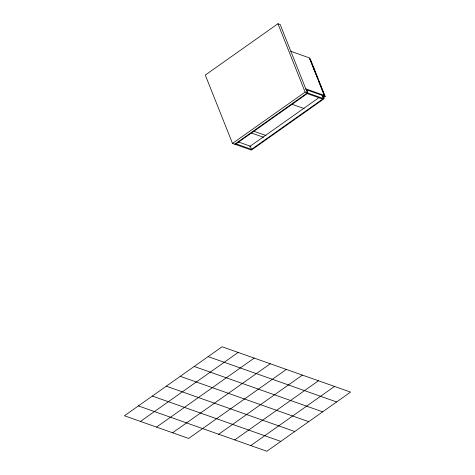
<?xml version="1.0" encoding="UTF-8"?>
<svg xmlns="http://www.w3.org/2000/svg" width="475" height="475" viewBox="0 0 475 475"><rect width="100%" height="100%" fill="white"/><g stroke="black" fill="none" stroke-linecap="round" stroke-linejoin="round"><path stroke-width="0.71" d="M234.739 144.204L307.39 92.88L280.191 24.546L277.946 23.75L205.295 75.068L232.495 143.408L251.376 150.076L324.021 98.752L322.757 95.564M232.495 143.408L305.14 92.091L324.021 98.752M235.321 144.406L307.966 93.088L306.696 89.894M249.529 146.68L319.152 97.5M323.445 97.066L324.627 96.235L318.303 80.334L318.879 80.536L325.209 96.437L323.433 97.69M322.958 97.529L324.746 96.265L309.48 57.908L290.854 51.33M250.8 149.868L323.445 98.551L322.175 95.362M140.481 421.432L238.165 352.426M156.542 427.102L254.226 358.097M172.597 432.767L270.281 363.761M286.342 369.431L188.658 438.437L124.426 415.767L222.11 346.756L350.574 392.101L266.849 451.25L138.379 405.905M218.672 434.245L302.403 375.096M234.733 439.915L318.458 380.766M250.788 445.58L334.519 386.43M305.793 88.873L324.419 95.445M306.12 89.692L325.209 96.437M307.224 93.605L322.709 99.073M291.787 104.203L304.208 108.585M253.62 131.165L266.036 135.547M251.156 132.905L263.572 137.287M238.153 141.882L250.272 146.157L251.536 149.346L236.057 143.883M208.151 356.618L336.621 401.957M194.198 366.474L322.668 411.819M180.245 376.331L308.714 421.675M166.286 386.193L294.755 431.532M152.333 396.049L280.802 441.394M277.946 23.75L305.14 92.091M310.341 59.078L309.759 58.876L313.749 68.899L314.325 69.101L310.341 59.078M314.385 69.237L313.803 69.035L317.793 79.058L318.369 79.26L314.385 69.237"/></g></svg>
